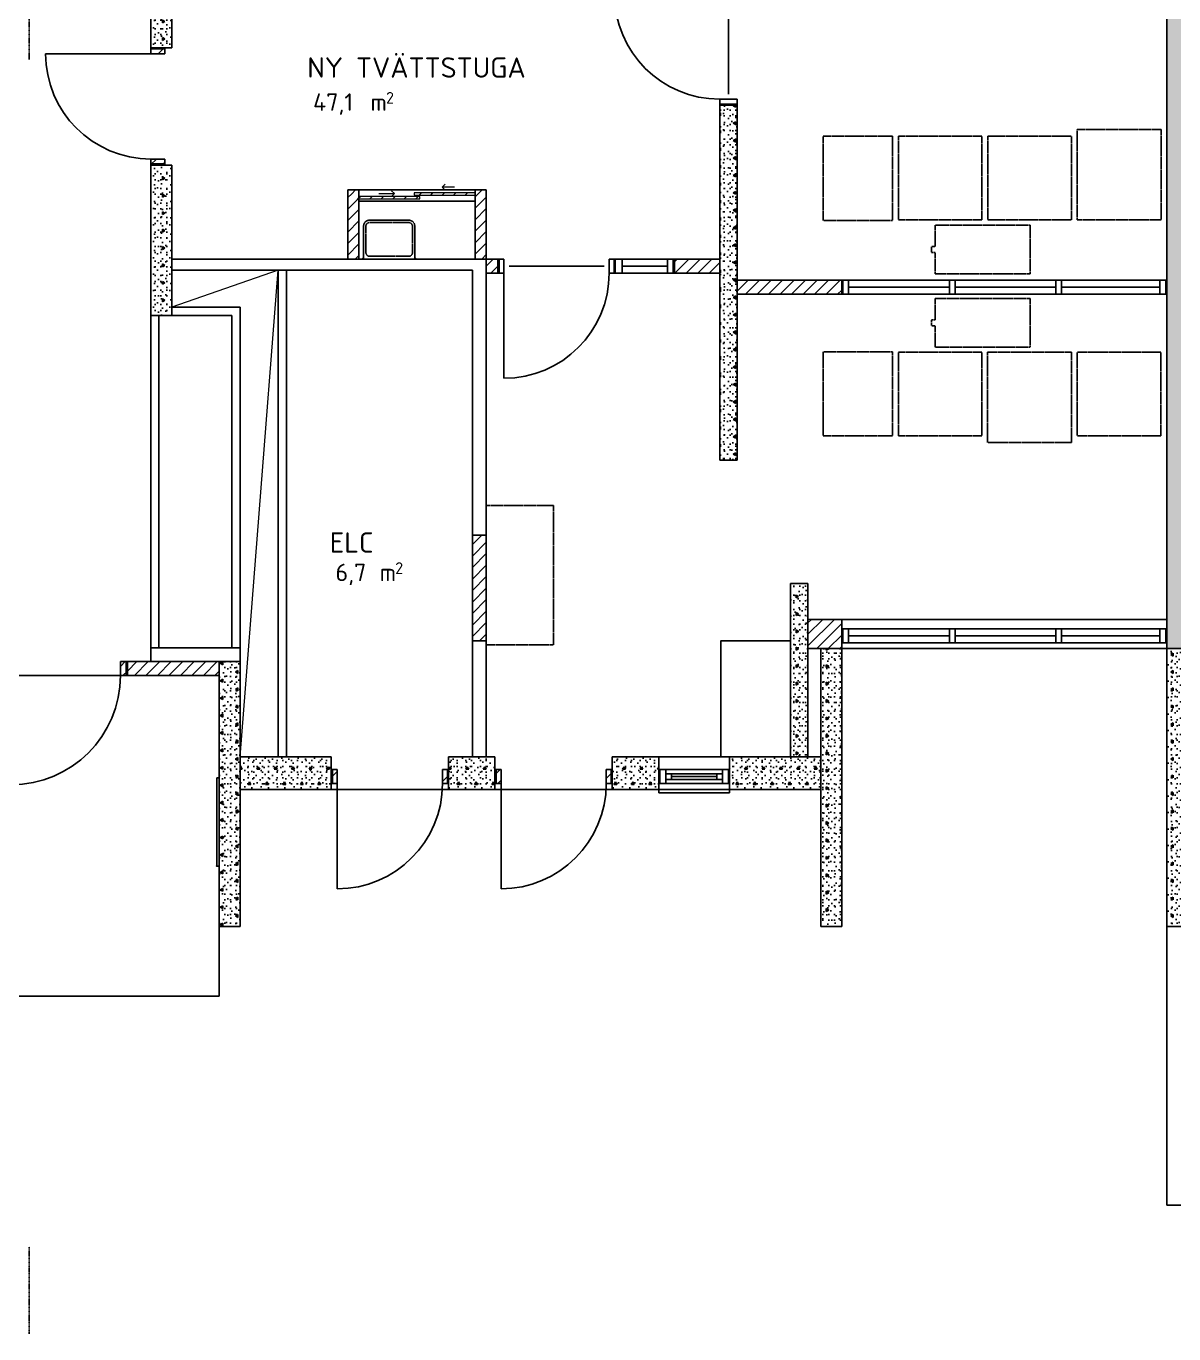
# Model space of a CAD drawing. Header units: millimetres. Extents: x -214 to 77166, y -5099 to 21069.
# Drawn here: x 15714 to 25596, y -4860 to 6398 of the extents above; entities that cross this region are included whole.
import ezdxf
from ezdxf.enums import TextEntityAlignment as Align

# ---------------------------------------------------------------- set-up
doc = ezdxf.new("R2010")
doc.units = ezdxf.units.MM
doc.header["$MEASUREMENT"] = 0
doc.linetypes.add('A_PSTRECK_2', pattern=[3.8, 2.2, -0.7, 0.2, -0.7])
doc.linetypes.add('DASHED_4', pattern=[7, 4, -3])
for name, color, linetype in [('A--------JA', 3, 'A_PSTRECK_2'), ('A-01SB-----', 3, 'Continuous'), ('A-01SC-----', 7, 'Continuous'), ('A-01SC-----Ytterväggar2', 7, 'Continuous'), ('A-27B------', 7, 'Continuous'), ('A-42-------', 1, 'Continuous'), ('A-45B------', 1, 'Continuous'), ('A-46---B---', 1, 'Continuous'), ('A-46---C---', 4, 'DASHED_4'), ('A-A-OVA----', 4, 'Continuous')]:
    doc.layers.add(name, color=color, linetype=linetype)
for name, color, linetype, lineweight in [('A-27---MH1-', 8, 'Continuous', 0), ('A-45C---E--', 1, 'Continuous', 0), ('A-A-RUA----', 3, 'Continuous', 0)]:
    doc.layers.add(name, color=color, linetype=linetype, lineweight=lineweight)
doc.styles.add('ISO', font='')
doc.styles.get('ISO').set_extended_font_data('ISOCPEUR')
pattern_1 = [(0, (0, 0), (0, 259.8076), [25, -125]), (0, (75, 129.9), (0, 259.8076), [25, -125]), (60, (0, 0), (-225, 129.9038), [25, -125]), (60, (150, 0), (-225, 129.9038), [25, -125]), (120, (25, 0), (225, 129.9038), [25, -125]), (120, (175, 0), (225, 129.9038), [25, -125]), (0, (0, 25), (0, 50), [0, -50, 0, -75]), (45, (25, 25), (-35.35534, 35.35534), [0, -37.5, 0, -62.5])]
pattern_2 = [(45, (0, 0), (-49.49747, 49.49747), [])]
pattern_3 = [(90, (0, 0), (-259.8076, 0), [25, -125]), (90, (-129.9, 75), (-259.8076, 0), [25, -125]), (150, (0, 0), (129.9038, 225), [25, -125]), (150, (9e-15, 150), (129.9038, 225), [25, -125]), (210, (2e-15, 25), (-129.9038, 225), [25, -125]), (210, (1e-14, 175), (-129.9038, 225), [25, -125]), (90, (-25, 2e-15), (-50, 0), [0, -50, 0, -75]), (135, (-25, 25), (35.35534, 35.35534), [0, -37.5, 0, -62.5])]
pattern_4 = [(270, (0, 0), (259.8076, 0), [25, -125]), (270, (129.9, -75), (259.8076, 0), [25, -125]), (330, (0, 0), (129.9038, 225), [25, -125]), (330, (-3e-14, -150), (129.9038, 225), [25, -125]), (30, (-5e-15, -25), (-129.9038, 225), [25, -125]), (30, (-3e-14, -175), (-129.9038, 225), [25, -125]), (270, (25, -5e-15), (50, 0), [0, -50, 0, -75]), (315, (25, -25), (35.35534, 35.35534), [0, -37.5, 0, -62.5])]

# ---------------------------------------------------------------- blocks, each defined once
blk = doc.blocks.new('NY TVÄTTSTUGA_012_5', base_point=(19137, 5873))
at = {"layer": 'A-A-RUA----', "style": 'ISO'}
for tag, height, p in [('ROOM_NAME', 175, (18135, 6129)), ('bFrame', 150, (18185, 5819)), ('DUMMY_377', 150, (18584, 5819)), ('DUMMY_378', 100, (18813, 5831))]:
    blk.add_attdef(tag, text='', height=height, dxfattribs=at).set_placement(p, align=Align.TOP_LEFT)
blk = doc.blocks.new('ELC_018_10', base_point=(18673, 1824))
at = {"layer": 'A-A-RUA----', "style": 'ISO'}
for tag, height, p in [('ROOM_NAME', 175, (18328, 2040)), ('bFrame', 150, (18378, 1770)), ('DUMMY_377', 150, (18663, 1770)), ('DUMMY_378', 100, (18892, 1782))]:
    blk.add_attdef(tag, text='', height=height, dxfattribs=at).set_placement(p, align=Align.TOP_LEFT)

msp = doc.modelspace()

# ---------------------------------------------------------------- hatches: boundary and pattern name
at = {"layer": 'A-01SB-----', "linetype": 'Continuous'}
h = msp.add_hatch(dxfattribs=at)
h.set_pattern_fill('BRANDSÄKRARE', color=256, style=0, pattern_type=2)
h.set_pattern_definition(pattern_2)
h.paths.add_polyline_path([(19676, 4392), (19676, 4272), (19776, 4272), (19776, 4392)])
h = msp.add_hatch(dxfattribs=at)
h.set_pattern_fill('BRANDSÄKRARE', color=256, style=0, pattern_type=2)
h.set_pattern_definition(pattern_2)
h.paths.add_polyline_path([(21686, 4392), (21296, 4392), (21296, 4272), (21686, 4272)])
h = msp.add_hatch(dxfattribs=at)
h.set_pattern_fill('BRANDSÄKRARE', color=256, style=0, pattern_type=2)
h.set_pattern_definition(pattern_2)
h.paths.add_polyline_path([(21836, 4210), (21836, 4090), (22736, 4090), (22736, 4210)])
h = msp.add_hatch(dxfattribs=at)
h.set_pattern_fill('BRANDSÄKRARE', color=256, style=0, pattern_type=2)
h.set_pattern_definition(pattern_2)
h.paths.add_polyline_path([(19676, 2017), (19556, 2017), (19556, 1107), (19676, 1107)])
at = {"layer": 'A-01SC-----', "linetype": 'Continuous'}
h = msp.add_hatch(dxfattribs=at)
h.set_pattern_fill('BRANDSÄKRARE', color=256, style=0, pattern_type=2)
h.set_pattern_definition(pattern_2)
h.paths.add_polyline_path([(18580, 4988), (18484, 4988), (18580, 4892)])
h = msp.add_hatch(dxfattribs=at)
h.set_pattern_fill('BRANDSÄKRARE', color=256, style=0, pattern_type=2)
h.set_pattern_definition(pattern_2)
h.paths.add_polyline_path([(18580, 4392), (18580, 4892), (18484, 4988), (18484, 4392)])
h = msp.add_hatch(dxfattribs=at)
h.set_pattern_fill('BRANDSÄKRARE', color=256, style=0, pattern_type=2)
h.set_pattern_definition(pattern_2)
h.paths.add_polyline_path([(19676, 4392), (19676, 4988), (19580, 4892), (19580, 4392)])
h = msp.add_hatch(dxfattribs=at)
h.set_pattern_fill('BRANDSÄKRARE', color=256, style=0, pattern_type=2)
h.set_pattern_definition(pattern_2)
h.paths.add_polyline_path([(19676, 4988), (19580, 4988), (19580, 4892)])
h = msp.add_hatch(dxfattribs=at)
h.set_pattern_fill('BRANDSÄKRARE', color=256, style=0, pattern_type=2)
h.set_pattern_definition(pattern_2)
h.paths.add_polyline_path([(22446, 1290), (22446, 1040), (22736, 1040), (22736, 1090), (22736, 1210), (22736, 1290)])
h = msp.add_hatch(dxfattribs=at)
h.set_pattern_fill('BRANDSÄKRARE', color=256, style=0, pattern_type=2)
h.set_pattern_definition(pattern_2)
h.paths.add_polyline_path([(16586, 829), (16586, 807), (17376, 807), (17376, 829), (17376, 927), (16586, 927)])
h = msp.add_hatch(dxfattribs=at)
h.set_pattern_fill('BETONG__STD_', color=256, style=0, pattern_type=2)
h.set_pattern_definition(pattern_1)
h.paths.add_polyline_path([(18341, 107), (17556, 107), (17556, -173), (18341, -173), (18341, -123), (18341, -3)])
h = msp.add_hatch(dxfattribs=at)
h.set_pattern_fill('BETONG__STD_', color=256, style=0, pattern_type=2)
h.set_pattern_definition(pattern_1)
h.paths.add_polyline_path([(19351, 107), (19351, -3), (19351, -123), (19351, -173), (19751, -173), (19751, -123), (19751, -3), (19751, 107)])
h = msp.add_hatch(dxfattribs=at)
h.set_pattern_fill('BETONG__STD_', color=256, style=0, pattern_type=2)
h.set_pattern_definition(pattern_1)
h.paths.add_polyline_path([(20761, -3), (20761, -123), (20761, -173), (21161, -173), (21161, -123), (21161, -3), (21161, 107), (20761, 107)])
h = msp.add_hatch(dxfattribs=at)
h.set_pattern_fill('BETONG__STD_', color=256, style=0, pattern_type=2)
h.set_pattern_definition(pattern_1)
h.paths.add_polyline_path([(21771, -123), (21771, -173), (22556, -173), (22556, 107), (21771, 107), (21771, -3)])
at = {"layer": 'A-01SC-----Ytterväggar2', "linetype": 'Continuous'}
h = msp.add_hatch(dxfattribs=at)
h.set_pattern_fill('BETONG__STD_', color=256, style=0, pattern_type=2)
h.set_pattern_definition(pattern_4)
h.paths.add_polyline_path([(22556, 1040), (22556, -1353), (22736, -1353), (22736, 1040)])
h = msp.add_hatch(dxfattribs=at)
h.set_pattern_fill('BETONG__STD_', color=256, style=0, pattern_type=2)
h.set_pattern_definition(pattern_3)
h.paths.add_polyline_path([(25536, 1040), (25536, -1353), (25716, -1353), (25716, 1040)])
h = msp.add_hatch(dxfattribs=at)
h.set_pattern_fill('BETONG__STD_', color=256, style=0, pattern_type=2)
h.set_pattern_definition(pattern_3)
h.paths.add_polyline_path([(17376, 927), (17376, -1353), (17556, -1353), (17556, 927)])
at = {"layer": 'A-27B------', "linetype": 'Continuous'}
h = msp.add_hatch(dxfattribs=at)
h.set_pattern_fill('BETONG__STD_', color=256, style=0, pattern_type=2)
h.set_pattern_definition(pattern_4)
h.paths.add_polyline_path([(25716, 1040), (25716, 13220), (25536, 13220), (25536, 1040)])
h = msp.add_hatch(dxfattribs=at)
h.set_pattern_fill('BETONG__STD_', color=256, style=0, pattern_type=2)
h.set_pattern_definition(pattern_4)
h.paths.add_polyline_path([(16788, 7407), (16788, 6212), (16908, 6212), (16968, 6212), (16968, 7407)])
h = msp.add_hatch(dxfattribs=at)
h.set_pattern_fill('BETONG__STD_', color=256, style=0, pattern_type=2)
h.set_pattern_definition(pattern_3)
h.paths.add_polyline_path([(21686, 2660), (21836, 2660), (21836, 5717), (21686, 5717)])
h = msp.add_hatch(dxfattribs=at)
h.set_pattern_fill('BETONG__STD_', color=256, style=0, pattern_type=2)
h.set_pattern_definition(pattern_4)
h.paths.add_polyline_path([(16788, 3908), (16968, 3908), (16968, 5202), (16908, 5202), (16788, 5202)])
h = msp.add_hatch(dxfattribs=at)
h.set_pattern_fill('BETONG__STD_', color=256, style=0, pattern_type=2)
h.set_pattern_definition(pattern_4)
h.paths.add_polyline_path([(22296, 1600), (22296, 107), (22446, 107), (22446, 1600)])
at = {"layer": 'A-42-------', "linetype": 'Continuous'}
h = msp.add_hatch(dxfattribs=at)
h.set_pattern_fill('BRANDSÄKRARE', color=256, style=0, pattern_type=2)
h.set_pattern_definition(pattern_2)
h.paths.add_polyline_path([(16908, 6212), (16788, 6212), (16788, 6160), (16908, 6160)])
h = msp.add_hatch(dxfattribs=at)
h.set_pattern_fill('BRANDSÄKRARE', color=256, style=0, pattern_type=2)
h.set_pattern_definition(pattern_2)
h.paths.add_polyline_path([(16908, 5254), (16788, 5254), (16788, 5202), (16908, 5202)])
h = msp.add_hatch(dxfattribs=at)
h.set_pattern_fill('BRANDSÄKRARE', color=256, style=0, pattern_type=2)
h.set_pattern_definition(pattern_2)
h.paths.add_polyline_path([(16586, 927), (16526, 927), (16526, 807), (16586, 807)])
h = msp.add_hatch(dxfattribs=at)
h.set_pattern_fill('BRANDSÄKRARE', color=256, style=0, pattern_type=2)
h.set_pattern_definition(pattern_2)
h.paths.add_polyline_path([(18341, -3), (18341, -123), (18393, -123), (18393, -3)])
h = msp.add_hatch(dxfattribs=at)
h.set_pattern_fill('BRANDSÄKRARE', color=256, style=0, pattern_type=2)
h.set_pattern_definition(pattern_2)
h.paths.add_polyline_path([(19299, -3), (19299, -123), (19351, -123), (19351, -3)])
h = msp.add_hatch(dxfattribs=at)
h.set_pattern_fill('BRANDSÄKRARE', color=256, style=0, pattern_type=2)
h.set_pattern_definition(pattern_2)
h.paths.add_polyline_path([(19751, -3), (19751, -123), (19803, -123), (19803, -3)])
h = msp.add_hatch(dxfattribs=at)
h.set_pattern_fill('BRANDSÄKRARE', color=256, style=0, pattern_type=2)
h.set_pattern_definition(pattern_2)
h.paths.add_polyline_path([(20709, -3), (20709, -123), (20761, -123), (20761, -3)])
at = {"layer": 'A-45C---E--', "linetype": 'Continuous'}
h = msp.add_hatch(dxfattribs=at)
h.set_pattern_fill('BRANDSÄKRARE', color=256, style=0, pattern_type=2)
h.set_pattern_definition(pattern_2)
h.paths.add_polyline_path([(19055, 4942), (19580, 4942), (19580, 4962), (19055, 4962)])
h = msp.add_hatch(dxfattribs=at)
h.set_pattern_fill('BRANDSÄKRARE', color=256, style=0, pattern_type=2)
h.set_pattern_definition(pattern_2)
h.paths.add_polyline_path([(18580, 4912), (19105, 4912), (19105, 4932), (18580, 4932)])

# ---------------------------------------------------------------- linework, layer by layer
at = {"layer": 'A--------JA'}
for p, q in [((15739, 6861), (15739, 6111)), ((15739, -4110), (15739, -4860))]:
    msp.add_line(p, q, dxfattribs=at)
at = {"layer": 'A-01SB-----'}
for p, q in [((19776, 4392), (19776, 4272)), ((21296, 4392), (21296, 4272)), ((22736, 4210), (22736, 4090)), ((25536, 4210), (25536, 4090)), ((19556, 2017), (19556, 1107)), ((19676, 2017), (19556, 2017)), ((19676, 1107), (19676, 2017)), ((19676, 1107), (19556, 1107))]:
    msp.add_line(p, q, dxfattribs=at)
at = {"layer": 'A-01SB-----', "flags": 128}
for points in [[(19556, 4392), (16968, 4392)], [(16968, 4392), (16968, 4296)], [(19676, 4392), (19556, 4392)], [(19676, 2017), (19676, 4392)], [(19776, 4392), (19676, 4392)], [(19676, 4392), (19676, 4272)], [(21686, 4392), (21296, 4392)], [(21686, 4272), (21686, 4392)], [(16968, 4296), (19556, 4296)], [(17956, 4296), (17885, 4296)], [(17885, 4296), (17885, 107)], [(17956, 107), (17956, 4296)], [(19556, 4296), (19556, 2017)], [(19676, 4272), (19776, 4272)], [(21296, 4272), (21686, 4272)], [(22736, 4210), (21836, 4210)], [(21836, 4210), (21836, 4090)], [(21836, 4090), (22736, 4090)], [(17556, 3978), (16968, 3978)], [(16968, 3978), (16968, 3907)], [(17556, 1047), (17556, 3978)], [(16968, 3907), (17485, 3907)], [(17485, 3907), (17485, 1047)], [(17485, 1047), (17556, 1047)], [(19556, 1107), (19556, 108)], [(19676, 108), (19676, 1107)], [(17885, 107), (17956, 107)], [(19676, 108), (19556, 108)]]:
    msp.add_lwpolyline(points, dxfattribs=at)
at = {"layer": 'A-01SC-----'}
for p, q in [((22736, 1210), (22736, 1290)), ((25536, 1210), (25536, 1290)), ((22736, 1090), (22736, 1210)), ((25536, 1090), (25536, 1210)), ((22736, 1040), (22736, 1090)), ((25536, 1040), (25536, 1090)), ((16586, 829), (16586, 927)), ((16586, 807), (16586, 829)), ((18341, 107), (18341, -3)), ((18341, 107), (18341, -3)), ((19351, -3), (19351, 107)), ((19751, 107), (19751, -3)), ((20761, -3), (20761, 107)), ((21161, -3), (21161, 107)), ((21771, -3), (21771, 107)), ((18341, -3), (18341, -123)), ((19351, -123), (19351, -3)), ((19751, -3), (19751, -123)), ((20761, -123), (20761, -3)), ((21161, -123), (21161, -3)), ((21771, -123), (21771, -3)), ((18341, -123), (18341, -173)), ((18341, -123), (18341, -173)), ((19351, -173), (19351, -123)), ((19751, -123), (19751, -173)), ((19751, -123), (19751, -173)), ((20761, -173), (20761, -123)), ((21161, -173), (21161, -123)), ((21771, -173), (21771, -123))]:
    msp.add_line(p, q, dxfattribs=at)
at = {"layer": 'A-01SC-----', "flags": 128}
for points in [[(18580, 4988), (18484, 4988)], [(18484, 4988), (18484, 4392)], [(19676, 4988), (19580, 4988)], [(19676, 4392), (19676, 4988)], [(18580, 4392), (18580, 4892)], [(19580, 4892), (19580, 4392)], [(18484, 4392), (18580, 4392)], [(19580, 4392), (19676, 4392)], [(22736, 1290), (22446, 1290)], [(22446, 1290), (22446, 1040)], [(17556, 1047), (16788, 1047)], [(16788, 1047), (16788, 927)], [(17556, 927), (17556, 1047)], [(22446, 1040), (22736, 1040)], [(17376, 927), (16586, 927)], [(16788, 927), (17556, 927)], [(17376, 829), (17376, 927)], [(16586, 807), (17376, 807)], [(17376, 807), (17376, 829)], [(18341, 107), (17556, 107)], [(17556, 107), (17556, -173)], [(19751, 107), (19351, 107)], [(21161, 107), (20761, 107)], [(22556, 107), (21771, 107)], [(22556, -173), (22556, 107)], [(17556, -173), (18341, -173)], [(19351, -173), (19751, -173)], [(20761, -173), (21161, -173)], [(21771, -173), (22556, -173)]]:
    msp.add_lwpolyline(points, dxfattribs=at)
at = {"layer": 'A-01SC-----Ytterväggar2', "flags": 128}
for points in [[(22556, 1040), (22556, -1353)], [(22736, 1040), (22556, 1040)], [(22736, -1353), (22736, 1040)], [(25536, 1040), (25536, -1353)], [(25716, 1040), (25536, 1040)], [(17376, 927), (17376, -1353)], [(17556, 927), (17376, 927)], [(17556, -1353), (17556, 927)], [(17376, -1353), (17556, -1353)], [(22556, -1353), (22736, -1353)], [(25536, -1353), (25716, -1353)]]:
    msp.add_lwpolyline(points, dxfattribs=at)
at = {"layer": 'A-27---MH1-'}
for p, q in [((17885, 4296), (16968, 3978)), ((17556, 107), (17885, 4296))]:
    msp.add_line(p, q, dxfattribs=at)
at = {"layer": 'A-27B------'}
for p, q in [((16788, 6212), (16908, 6212)), ((16908, 6212), (16968, 6212)), ((21686, 5717), (21836, 5717)), ((16788, 5202), (16908, 5202)), ((16908, 5202), (16968, 5202))]:
    msp.add_line(p, q, dxfattribs=at)
at = {"layer": 'A-27B------', "flags": 128}
for points in [[(25536, 13220), (25536, 1040)], [(16788, 7407), (16788, 6212)], [(16968, 6212), (16968, 7407)], [(21686, 5717), (21686, 2660)], [(21836, 2660), (21836, 5717)], [(16788, 5202), (16788, 3908)], [(16968, 3908), (16968, 5202)], [(16788, 3908), (16788, 1047)], [(16858, 3908), (16788, 3908)], [(16788, 3908), (16968, 3908)], [(16858, 1047), (16858, 3908)], [(21686, 2660), (21836, 2660)], [(22296, 1600), (22296, 107)], [(22446, 1600), (22296, 1600)], [(22446, 107), (22446, 1600)], [(16788, 1047), (16858, 1047)], [(22296, 107), (22446, 107)]]:
    msp.add_lwpolyline(points, dxfattribs=at)
at = {"layer": 'A-42-------'}
for p, q in [((21761, 5813), (21761, 6631)), ((16908, 6212), (16788, 6212)), ((16788, 6212), (16788, 6160)), ((16788, 6212), (16908, 6212)), ((16788, 6202), (16908, 6202)), ((16908, 6160), (16908, 6212)), ((16788, 6160), (15882, 6160)), ((16788, 6160), (16908, 6160)), ((21836, 5769), (21686, 5769)), ((21686, 5769), (21686, 5717)), ((21836, 5717), (21836, 5769)), ((21686, 5727), (21836, 5727)), ((21686, 5717), (21836, 5717)), ((16908, 5254), (16788, 5254)), ((16788, 5254), (16788, 5202)), ((16788, 5212), (16908, 5212)), ((16788, 5202), (16908, 5202)), ((16788, 5202), (16908, 5202)), ((16908, 5202), (16908, 5254)), ((18580, 4892), (18580, 4988)), ((19580, 4988), (18580, 4988)), ((19580, 4892), (19580, 4988)), ((19580, 4892), (18580, 4892)), ((19828, 4392), (19776, 4392)), ((19776, 4392), (19776, 4272)), ((19786, 4272), (19786, 4392)), ((19828, 4272), (19828, 4392)), ((20786, 4392), (20734, 4392)), ((20734, 4392), (20734, 4272)), ((20776, 4272), (20776, 4392)), ((21296, 4392), (20786, 4392)), ((20846, 4392), (20786, 4392)), ((20786, 4392), (20786, 4272)), ((20846, 4272), (20846, 4392)), ((21236, 4392), (20846, 4392)), ((21296, 4392), (21236, 4392)), ((21236, 4392), (21236, 4272)), ((21286, 4272), (21286, 4392)), ((21296, 4392), (21296, 4272)), ((20690, 4332), (19872, 4332)), ((21236, 4332), (20846, 4332)), ((19776, 4272), (19828, 4272)), ((19828, 4272), (19828, 3366)), ((20734, 4272), (20786, 4272)), ((21296, 4272), (20786, 4272)), ((20786, 4272), (20846, 4272)), ((20846, 4272), (21236, 4272)), ((21236, 4272), (21296, 4272)), ((22736, 4210), (25536, 4210)), ((22796, 4210), (22736, 4210)), ((22736, 4210), (22736, 4090)), ((22746, 4210), (22746, 4090)), ((22796, 4210), (22796, 4150)), ((25476, 4210), (22796, 4210)), ((22796, 4150), (22796, 4210)), ((23713, 4210), (23663, 4210)), ((23663, 4210), (23663, 4090)), ((23713, 4090), (23713, 4210)), ((24630, 4210), (24580, 4210)), ((24580, 4210), (24580, 4090)), ((24630, 4090), (24630, 4210)), ((25476, 4150), (25476, 4210)), ((25536, 4210), (25476, 4210)), ((25476, 4210), (25476, 4150)), ((25526, 4210), (25526, 4090)), ((25536, 4210), (25536, 4090)), ((22736, 4090), (25536, 4090)), ((22736, 4090), (22796, 4090)), ((22796, 4150), (22796, 4090)), ((22796, 4090), (22796, 4150)), ((22796, 4150), (23663, 4150)), ((22796, 4090), (25476, 4090)), ((23663, 4090), (23713, 4090)), ((23713, 4150), (24580, 4150)), ((24580, 4090), (24630, 4090)), ((24630, 4150), (25476, 4150)), ((25476, 4090), (25476, 4150)), ((25476, 4150), (25476, 4090)), ((25476, 4090), (25536, 4090)), ((22736, 1290), (25536, 1290)), ((22796, 1210), (22736, 1210)), ((22736, 1090), (22736, 1210)), ((22746, 1210), (22746, 1090)), ((22796, 1210), (22796, 1150)), ((25476, 1210), (22796, 1210)), ((22796, 1150), (22796, 1210)), ((22796, 1150), (22796, 1090)), ((22796, 1090), (22796, 1150)), ((22796, 1150), (23663, 1150)), ((23713, 1210), (23663, 1210)), ((23663, 1210), (23663, 1090)), ((23713, 1090), (23713, 1210)), ((23713, 1150), (24580, 1150)), ((24630, 1210), (24580, 1210)), ((24580, 1210), (24580, 1090)), ((24630, 1090), (24630, 1210)), ((24630, 1150), (25476, 1150)), ((25476, 1150), (25476, 1210)), ((25536, 1210), (25476, 1210)), ((25476, 1210), (25476, 1150)), ((25476, 1090), (25476, 1150)), ((25476, 1150), (25476, 1090)), ((25526, 1210), (25526, 1090)), ((25536, 1090), (25536, 1210)), ((22736, 1090), (22796, 1090)), ((22736, 1040), (25536, 1040)), ((22796, 1090), (25476, 1090)), ((23663, 1090), (23713, 1090)), ((24580, 1090), (24630, 1090)), ((25476, 1090), (25536, 1090)), ((16586, 927), (16526, 927)), ((16526, 927), (16526, 807)), ((16576, 807), (16576, 927)), ((16586, 807), (16586, 927)), ((16586, 829), (16586, 927)), ((16586, 807), (14576, 807)), ((16526, 807), (16586, 807)), ((16586, 807), (16586, 829)), ((21161, 107), (21771, 107)), ((18341, -3), (18341, -123)), ((18393, -3), (18341, -3)), ((18341, -123), (18341, -3)), ((18351, -123), (18351, -3)), ((18393, -123), (18393, -3)), ((19299, -3), (19299, -123)), ((19351, -3), (19299, -3)), ((19341, -123), (19341, -3)), ((19351, -123), (19351, -3)), ((19351, -123), (19351, -3)), ((19751, -3), (19751, -123)), ((19803, -3), (19751, -3)), ((19751, -123), (19751, -3)), ((19761, -123), (19761, -3)), ((19803, -123), (19803, -3)), ((20709, -3), (20709, -123)), ((20761, -3), (20709, -3)), ((20751, -123), (20751, -3)), ((20761, -123), (20761, -3)), ((20761, -123), (20761, -3)), ((21221, -3), (21161, -3)), ((21161, -123), (21161, -3)), ((21171, -3), (21171, -123)), ((21221, -3), (21221, -38)), ((21711, -3), (21221, -3)), ((21221, -38), (21221, -3)), ((21221, -38), (21221, -123)), ((21221, -123), (21221, -38)), ((21271, -38), (21221, -38)), ((21221, -38), (21221, -88)), ((21221, -88), (21271, -88)), ((21661, -38), (21271, -38)), ((21271, -88), (21271, -38)), ((21271, -63), (21661, -63)), ((21271, -88), (21661, -88)), ((21711, -38), (21661, -38)), ((21661, -38), (21661, -88)), ((21661, -88), (21711, -88)), ((21711, -38), (21711, -3)), ((21771, -3), (21711, -3)), ((21711, -3), (21711, -38)), ((21711, -123), (21711, -38)), ((21711, -38), (21711, -123)), ((21711, -88), (21711, -38)), ((21761, -3), (21761, -123)), ((21771, -123), (21771, -3)), ((18341, -123), (18393, -123)), ((19351, -173), (18341, -173)), ((18393, -123), (18393, -1029)), ((19299, -123), (19351, -123)), ((19751, -123), (19803, -123)), ((20761, -173), (19751, -173)), ((19803, -123), (19803, -1029)), ((20709, -123), (20761, -123)), ((21161, -123), (21221, -123)), ((21161, -173), (21771, -173)), ((21161, -173), (21161, -203)), ((21161, -203), (21771, -203)), ((21221, -123), (21711, -123)), ((21711, -123), (21771, -123)), ((21771, -203), (21771, -173))]:
    msp.add_line(p, q, dxfattribs=at)
for centre, radius, start, end in [((21686, 6675), 906, 180, 270), ((16788, 6160), 906, 180, 270), ((19828, 4272), 906, 270, 0), ((15586, 807), 940, 270, 0), ((18393, -123), 906, 270, 0), ((19803, -123), 906, 270, 0)]:
    msp.add_arc(centre, radius, start, end, dxfattribs=at)
at = {"layer": 'A-45B------'}
for p, q in [((17356, -833), (17356, -74)), ((17356, -74), (17376, -74)), ((17356, -833), (17356, -74)), ((17376, -74), (17376, -833)), ((17376, -833), (17356, -833)), ((17356, -833), (17376, -833))]:
    msp.add_line(p, q, dxfattribs=at)
at = {"layer": 'A-45B------', "flags": 128}
msp.add_lwpolyline([(14576, 807), (17376, 807), (17376, -1953), (14576, -1953)], close=True, dxfattribs=at)
for points in [[(25736, -1353), (25536, -1353)], [(25536, -1353), (25536, -3753)], [(25536, -3753), (36896, -3753)]]:
    msp.add_lwpolyline(points, dxfattribs=at)
at = {"layer": 'A-45B------'}
msp.add_point((17356, -833), dxfattribs=at)
at = {"layer": 'A-45C---E--'}
for p, q in [((18750, 4956), (18886, 4956)), ((18886, 4956), (18861, 4981)), ((18886, 4956), (18861, 4931)), ((19296, 5012), (19321, 5037)), ((19403, 5012), (19296, 5012)), ((19296, 5012), (19321, 4987))]:
    msp.add_line(p, q, dxfattribs=at)
at = {"layer": 'A-45C---E--', "flags": 128}
for points in [[(19580, 4962), (19055, 4962)], [(19055, 4962), (19055, 4942)], [(19580, 4942), (19580, 4962)], [(19105, 4932), (18580, 4932)], [(18580, 4932), (18580, 4912)], [(18580, 4912), (19105, 4912)], [(19055, 4942), (19580, 4942)], [(19105, 4912), (19105, 4932)]]:
    msp.add_lwpolyline(points, dxfattribs=at)
at = {"layer": 'A-46---B---', "flags": 128}
msp.add_lwpolyline([(22296, 1107), (22296, 107), (21696, 107), (21696, 1107)], close=True, dxfattribs=at)
at = {"layer": 'A-46---C---'}
for p, q in [((18620, 4677), (18620, 4677)), ((18620, 4677), (18620, 4397)), ((18620, 4392), (18620, 4677)), ((18640, 4677), (18640, 4447)), ((19010, 4727), (18666, 4727)), ((18670, 4727), (18840, 4727)), ((18840, 4707), (18670, 4707)), ((18840, 4727), (19010, 4727)), ((19010, 4707), (18840, 4707)), ((19010, 4727), (19010, 4727)), ((19040, 4447), (19040, 4677)), ((19060, 4397), (19060, 4677)), ((19060, 4677), (19060, 4392)), ((18620, 4397), (18610, 4397)), ((18610, 4397), (18610, 4392)), ((18610, 4392), (19070, 4392)), ((19070, 4392), (18610, 4392)), ((18670, 4417), (18840, 4417)), ((18840, 4417), (19010, 4417)), ((19070, 4397), (19060, 4397)), ((19070, 4392), (19070, 4397))]:
    msp.add_line(p, q, dxfattribs=at)
at = {"layer": 'A-46---C---', "flags": 128}
for points in [[(22577, 5450), (23174, 5450), (23174, 4725), (22577, 4725)], [(23224, 5450), (23944, 5450), (23944, 4730), (23224, 4730)], [(23994, 5450), (24714, 5450), (24714, 4730), (23994, 4730)], [(24764, 5507), (25486, 5507), (25486, 4730), (24764, 4730)], [(24360, 4685), (23540, 4685), (23540, 4500), (23510, 4500), (23510, 4450), (23540, 4450), (23540, 4265), (24360, 4265)], [(24360, 3634), (23540, 3634), (23540, 3819), (23510, 3819), (23510, 3869), (23540, 3869), (23540, 4054), (24360, 4054)], [(22577, 2870), (23174, 2870), (23174, 3595), (22577, 3595)], [(23224, 2870), (23944, 2870), (23944, 3590), (23224, 3590)], [(24714, 2813), (23992, 2813), (23992, 3590), (24714, 3590)], [(25484, 2870), (24764, 2870), (24764, 3590), (25484, 3590)], [(19676, 2272), (19676, 1072), (20256, 1072), (20256, 2272)]]:
    msp.add_lwpolyline(points, close=True, dxfattribs=at)
at = {"layer": 'A-46---C---'}
for centre, radius, start, end in [((18670, 4677), 50, 94.5609, 179.998), ((18670, 4677), 50, 90.0013, 179.9987), ((18670, 4677), 30, 90.0013, 179.9987), ((19010, 4677), 50, 0.0011, 89.9984), ((19010, 4677), 50, 0.0013, 89.9987), ((19010, 4677), 30, 0.0013, 89.9987), ((18670, 4447), 30, 180.0013, 269.9987), ((19010, 4447), 30, 270.0013, 359.9987)]:
    msp.add_arc(centre, radius, start, end, dxfattribs=at)
for p in [(18610, 4392), (19070, 4392)]:
    msp.add_point(p, dxfattribs=at)

# ---------------------------------------------------------------- block references
at = {"layer": 'A-A-OVA----'}
ref = msp.add_blockref('NY TVÄTTSTUGA_012_5', (19137, 5873), dxfattribs=at)
ref.add_attrib('ROOM_NAME', 'NY TVÄTTSTUGA', dxfattribs={"layer": 'A-A-RUA----', "color": 7, "height": 175, "style": 'ISO'}).set_placement((18135, 6129), align=Align.TOP_LEFT)
ref.add_attrib('bFrame', '47,1', dxfattribs={"layer": 'A-A-RUA----', "color": 7, "height": 150, "style": 'ISO'}).set_placement((18185, 5819), align=Align.TOP_LEFT)
ref.add_attrib('DUMMY_377', ' m', dxfattribs={"layer": 'A-A-RUA----', "color": 7, "height": 150, "style": 'ISO'}).set_placement((18584, 5819), align=Align.TOP_LEFT)
ref.add_attrib('DUMMY_378', '2', dxfattribs={"layer": 'A-A-RUA----', "color": 7, "height": 100, "style": 'ISO'}).set_placement((18813, 5831), align=Align.TOP_LEFT)
ref = msp.add_blockref('ELC_018_10', (18673, 1824), dxfattribs=at)
ref.add_attrib('ROOM_NAME', 'ELC', dxfattribs={"layer": 'A-A-RUA----', "color": 7, "height": 175, "style": 'ISO'}).set_placement((18328, 2040), align=Align.TOP_LEFT)
ref.add_attrib('bFrame', '6,7', dxfattribs={"layer": 'A-A-RUA----', "color": 7, "height": 150, "style": 'ISO'}).set_placement((18378, 1770), align=Align.TOP_LEFT)
ref.add_attrib('DUMMY_377', ' m', dxfattribs={"layer": 'A-A-RUA----', "color": 7, "height": 150, "style": 'ISO'}).set_placement((18663, 1770), align=Align.TOP_LEFT)
ref.add_attrib('DUMMY_378', '2', dxfattribs={"layer": 'A-A-RUA----', "color": 7, "height": 100, "style": 'ISO'}).set_placement((18892, 1782), align=Align.TOP_LEFT)

doc.saveas('drawing.dxf')
